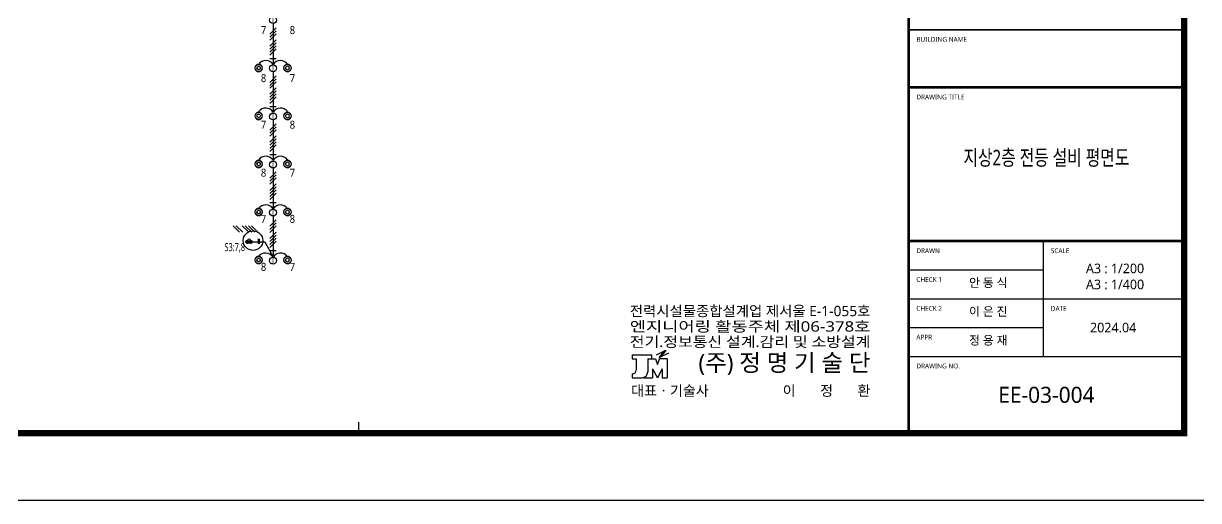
# Model space of a CAD drawing. Header units: millimetres. Extents: x -168200 to 504600, y -244718 to -125918.
# Drawn here: x 259614 to 333002, y -244718 to -214927 of the extents above; entities that cross this region are included whole.
import ezdxf
from ezdxf.enums import TextEntityAlignment as Align

# ---------------------------------------------------------------- set-up
doc = ezdxf.new("R2010")
doc.units = ezdxf.units.MM
doc.set_wipeout_variables(frame=1)
for name, color, linetype in [('-----20 공통심벌', 2, 'Continuous'), ('arch', 8, 'Continuous'), ('RACEWAY', 6, 'Continuous'), ('S', 4, 'Continuous'), ('SYM', 3, 'Continuous'), ('TEXT', 7, 'Continuous'), ('TIT', 2, 'Continuous'), ('XR-FORM-EE$0$S', 4, 'Continuous'), ('XR-FORM-EE$0$XR-SHEET(통신)$0$WD-E$0$WD', 6, 'Continuous'), ('XR-FORM-EE$0$XR-SHEET-SHT', 5, 'Continuous'), ('XR-FORM-EE$0$XR-SHEET-TEXT', 3, 'Continuous')]:
    doc.layers.add(name, color=color, linetype=linetype)
doc.layers.add('XR-FORM-EE$0$XR-SHEET-TEMP', color=171, linetype='Continuous', plot=False)
doc.styles.add('arch', font='malgun.ttf')
doc.styles.add('GHS', font='malgun.ttf')
doc.styles.add('NA', font='malgun.ttf')
doc.styles.add('XR-FORM-EE$0$XR-SHEET$0$XREF-Form$0$맑은고딕', font='malgun.ttf')
doc.styles.add('XR-FORM-EE$0$XR-SHEET(통신)$0$WD-E$0$GHS', font='malgun.ttf')
doc.styles.add('XR-FORM-EE$0$맑은고딕', font='malgun.ttf')
doc.styles.add('XR-FORM-EE$0$맑은고딕B', font='malgunbd.ttf')

# ---------------------------------------------------------------- blocks, each defined once
blk = doc.blocks.new('XR-FORM-EE$0$A$C73120EFD')
at = {"layer": 'XR-FORM-EE$0$XR-SHEET(통신)$0$WD-E$0$WD', "color": 4}
for p, q in [((-26494, 7105), (-26082, 7309)), ((-26165, 7268), (-26370, 6991)), ((-26370, 6991), (-25958, 7194)), ((-26082, 7309), (-26288, 7031)), ((-26287, 7103), (-26173, 7186)), ((-26266, 7131), (-26153, 7214)), ((-26245, 7160), (-26132, 7242)), ((-26224, 7188), (-26111, 7270)), ((-26203, 7216), (-26090, 7298)), ((-26183, 7244), (-26117, 7292)), ((-27546, 7102), (-27546, 6933)), ((-27546, 7102), (-26702, 7102)), ((-27546, 6933), (-27377, 6933)), ((-27377, 6933), (-27377, 6434)), ((-26871, 6933), (-26871, 6358)), ((-26871, 6933), (-26534, 6933)), ((-26702, 7102), (-26702, 6933)), ((-26534, 6933), (-26449, 6680)), ((-26449, 6680), (-26365, 6933)), ((-26370, 6991), (-26257, 7073)), ((-26027, 6933), (-26365, 6933)), ((-26349, 7019), (-26236, 7101)), ((-26328, 7047), (-26215, 7129)), ((-26314, 7018), (-26278, 7045)), ((-26308, 7075), (-26194, 7157)), ((-26027, 6933), (-26027, 6105)), ((-27546, 6273), (-27546, 6105)), ((-27546, 6273), (-27538, 6273)), ((-26660, 6490), (-26449, 6105)), ((-26660, 6490), (-26660, 6105)), ((-26238, 6490), (-26449, 6105)), ((-26238, 6490), (-26238, 6105)), ((-27546, 6105), (-27124, 6105)), ((-27052, 6115), (-27052, 6105)), ((-27052, 6105), (-26660, 6105)), ((-26238, 6105), (-26027, 6105))]:
    blk.add_line(p, q, dxfattribs=at)
for centre, radius in [((-27538, 6434), 160), ((-27124, 6358), 253)]:
    blk.add_arc(centre, radius, 270, 0, dxfattribs=at)
at = {"layer": 'XR-FORM-EE$0$XR-SHEET(통신)$0$WD-E$0$WD', "color": 4, "style": 'XR-FORM-EE$0$XR-SHEET(통신)$0$WD-E$0$GHS'}
for s, width, p, p2 in [('전력시설물종합설계업 제서울 E-1-055호', 0.877197, (-27655, 8791), (-17155, 8791)), ('엔지니어링 활동주체 제06-378호', 1.128043, (-27655, 8118), (-17155, 8118)), ('전기.정보통신 설계.감리 및 소방설계', 1.016896, (-27655, 7445), (-17155, 7445))]:
    blk.add_text(s, height=450, dxfattribs=dict(at, width=width)).set_placement(p, p2, align=Align.FIT)
for s, height, p in [('(주) 정 명 기 술 단', 750, (-17155, 6387)), ('이       정       환', 450, (-17155, 5315))]:
    blk.add_text(s, height=height, dxfattribs=at).set_placement(p, align=Align.RIGHT)
blk.add_text('대표ㆍ기술사 ', height=450, dxfattribs=at).set_placement((-27597, 5315))
blk = doc.blocks.new('XR-FORM-EE$0$XR-SHEET$0$XREF-Form$0$xr-form$0$TITLE')
at = {"layer": 'XR-FORM-EE$0$XR-SHEET-TEXT', "color": 4, "style": 'XR-FORM-EE$0$맑은고딕B'}
for tag, height, p in [('TITLE1', 6, (776, 116.69)), ('TITLE4', 6, (776, 111.7)), ('TITLE2', 6, (776, 107.09)), ('TITLE5', 6, (776, 102.09)), ('TITLE3', 6, (776, 97.38)), ('A0.00', 7, (775.56, 32.33))]:
    blk.add_attdef(tag, text='', height=height, dxfattribs=at).set_placement(p, align=Align.MIDDLE_CENTER)
at = {"layer": 'XR-FORM-EE$0$XR-SHEET-TEXT', "color": 3, "style": 'XR-FORM-EE$0$XR-SHEET$0$XREF-Form$0$맑은고딕'}
for tag, p in [('NAME-1', (752.37, 76.33)), ('NAME-2', (752.37, 67.33)), ('NAME-3', (752.37, 58.33)), ('NAME-4', (752.37, 49.33))]:
    blk.add_attdef(tag, text='', height=2.7, dxfattribs=at).set_placement(p, align=Align.MIDDLE_LEFT)
for tag, p in [('SCALE-A1', (796.39, 73.17)), ('SCALE-A3', (796.39, 68.31)), ('DATE', (797.36, 53.01))]:
    blk.add_attdef(tag, text='', height=3, dxfattribs=at).set_placement(p, align=Align.MIDDLE)
blk = doc.blocks.new('XR-FORM-EE', base_point=(461, 408))
at = {"layer": 'XR-FORM-EE$0$XR-SHEET-SHT', "color": 5}
for p, q in [((146700, 25800), (163900, 25800)), ((155100, 16200), (155100, 9000)), ((146700, 14400), (155100, 14400)), ((146700, 12600), (163900, 12600)), ((146700, 10800), (155100, 10800)), ((146700, 9000), (163900, 9000))]:
    blk.add_line(p, q, dxfattribs=at)
blk.add_lwpolyline([(0, 118800), (168200, 118800), (168200, 0), (0, 0)], close=True, dxfattribs=at)
at = {"layer": 'XR-FORM-EE$0$XR-SHEET-SHT', "color": 5, "const_width": 400}
blk.add_lwpolyline([(9300, 114600), (163900, 114600), (163900, 4200), (9300, 4200)], close=True, dxfattribs=at)
at = {"layer": 'XR-FORM-EE$0$XR-SHEET-SHT', "color": 5}
for points, const_width in [([(146700, 114600), (146700, 4200)], 160), ([(146700, 29400), (163900, 29400)], 114), ([(146700, 25800), (163900, 25800)], 160), ([(146700, 25800), (163900, 25800)], 140), ([(146700, 16200), (163900, 16200)], 160)]:
    blk.add_lwpolyline(points, dxfattribs=dict(at, const_width=const_width))
at = {"layer": 'XR-FORM-EE$0$XR-SHEET-TEMP'}
blk.add_line((112350, 4200), (112350, 4900), dxfattribs=at)
at = {"layer": 'XR-FORM-EE$0$S', "xscale": 1.431220871780062, "yscale": 1.431220896772468, "zscale": 1.431220886775505}
blk.add_blockref('XR-FORM-EE$0$A$C73120EFD', (168863, -1070), dxfattribs=at)
at = {"layer": 'XR-FORM-EE$0$XR-SHEET-TEXT', "color": 3}
ref = blk.add_blockref('XR-FORM-EE$0$XR-SHEET$0$XREF-Form$0$xr-form$0$TITLE', (0, -297), dxfattribs=dict(at, xscale=200, yscale=200, zscale=200))
ref.add_attrib('NAME-2', '안 동 식', dxfattribs={"color": 3, "height": 540, "style": 'XR-FORM-EE$0$맑은고딕'}).set_placement((150474, 13169), align=Align.BOTTOM_LEFT)
ref.add_attrib('NAME-3', '이 은 진', dxfattribs={"color": 3, "height": 540, "style": 'XR-FORM-EE$0$맑은고딕'}).set_placement((150474, 11369), align=Align.BOTTOM_LEFT)
ref.add_attrib('NAME-4', '정 용 재', dxfattribs={"color": 3, "height": 540, "style": 'XR-FORM-EE$0$맑은고딕'}).set_placement((150474, 9569), align=Align.BOTTOM_LEFT)
ref.add_attrib('DATE', '2024.04', dxfattribs={"color": 3, "height": 600, "style": 'XR-FORM-EE$0$맑은고딕'}).set_placement((159471, 10800), align=Align.MIDDLE)
at = {"layer": 'XR-FORM-EE$0$XR-SHEET-SHT', "color": 7, "style": 'XR-FORM-EE$0$XR-SHEET$0$XREF-Form$0$맑은고딕'}
for s, p in [('BUILDING NAME', (147180, 28800)), ('DRAWING TITLE', (147180, 25200)), ('DRAWN', (147180, 15600)), ('SCALE', (155580, 15600)), ('CHECK 1', (147180, 13800)), ('CHECK 2', (147180, 12000)), ('DATE', (155580, 12000)), ('APPR', (147180, 10200)), ('DRAWING NO.', (147180, 8400))]:
    blk.add_text(s, height=300, dxfattribs=at).set_placement(p, align=Align.MIDDLE_LEFT)
blk = doc.blocks.new('H7-1')
at = {"layer": 'SYM'}
for points in [[(-150, 0, 1), (0, 0, 1)], [(0, 0, 1), (150, 0, 1)]]:
    blk.add_hatch(color=6, dxfattribs=at).paths.add_polyline_path(points)
for centre in [(-75, 0), (75, 0)]:
    blk.add_circle(centre, 75, dxfattribs=at)
at = {"layer": 'SYM', "color": 4}
blk.add_arc((0, 54), 77.9, 15.5714, 164.4286, dxfattribs=at)
blk = doc.blocks.new('C24')
at = {"layer": 'SYM', "linetype": 'Continuous'}
blk.add_lwpolyline([(-46, 143), (-88, 121), (-121, 88), (-143, 46), (-150, 0), (-143, -46), (-121, -88), (-88, -121), (-46, -143), (0, -150), (46, -143), (88, -121), (121, -88), (143, -46), (150, 0), (143, 46), (121, 88), (88, 121), (46, 143), (0, 150)], close=True, dxfattribs=at)
at = {"linetype": 'Continuous'}
blk.add_wipeout([(-46, 143), (-88, 121), (-121, 88), (-143, 46), (-150, 0), (-143, -46), (-121, -88), (-88, -121), (-46, -143), (0, -150), (46, -143), (88, -121), (121, -88), (143, -46), (150, 0), (143, 46), (121, 88), (88, 121), (46, 143), (0, 150)], dxfattribs=at).dxf.layer = 'SYM'
at = {"layer": 'SYM', "linetype": 'Continuous'}
for radius in [149, 75]:
    blk.add_circle((0, 0), radius, dxfattribs=at)
blk = doc.blocks.new('EDL07')
blk.add_circle((0, 0), 150)
at = {"style": 'NA'}
blk.add_text('J', height=214, dxfattribs=at).set_placement((0, 0), align=Align.MIDDLE)

msp = doc.modelspace()

# ---------------------------------------------------------------- linework, layer by layer
at = {"color": 240}
msp.add_circle((273946.8, -228487.3), 611.4, dxfattribs=at)
at = {"layer": 'S'}
for points in [[(275198.5, -214929.4), (275202.5, -217453)], [(275198.5, -217929.7), (275202.5, -220453.3)], [(275198.5, -220948.8), (275202.5, -223472.4)], [(275198.5, -223948.9), (275202.5, -226472.5)], [(275198.5, -226948.9), (275198.5, -229516.9)]]:
    msp.add_lwpolyline(points, dxfattribs=at)
at = {"layer": 'SYM', "color": 6}
msp.add_lwpolyline([(274310.1, -228700.7, 130.7, 130.7, 0), (274310.1, -228374, 0, 0, 0), (274310.1, -227762.8, 0, 0, 0), (272623.6, -227762.8, 0, 0, 0)], format="xyseb", dxfattribs=at)
at = {"layer": 'TIT', "color": 6}
for p, q in [((275001.9, -215593.3), (275401.9, -215193.3)), ((275001.9, -215781.9), (275401.9, -215381.9)), ((275001.9, -215970.4), (275401.9, -215570.4)), ((275001.9, -216347.5), (275401.9, -215947.5)), ((275001.9, -216536.1), (275401.9, -216136.1)), ((275001.9, -216724.7), (275401.9, -216324.7)), ((275001.9, -216913.2), (275401.9, -216513.2)), ((275001.9, -217111.4), (275401.9, -217111.4)), ((275001.7, -218602.9), (275401.7, -218202.9)), ((275001.7, -218791.5), (275401.7, -218391.5)), ((275001.7, -218970.4), (275401.7, -218570.4)), ((275001.7, -219347.5), (275401.7, -218947.5)), ((275001.7, -219536.1), (275401.7, -219136.1)), ((275001.7, -219724.7), (275401.7, -219324.7)), ((275001.7, -219913.2), (275401.7, -219513.2)), ((275001.7, -220101.8), (275401.7, -220101.8)), ((275001.7, -221593.3), (275401.7, -221193.3)), ((275001.7, -221781.9), (275401.7, -221381.9)), ((275001.7, -221970.4), (275401.7, -221570.4)), ((275001.7, -222347.5), (275401.7, -221947.5)), ((275001.7, -222536.1), (275401.7, -222136.1)), ((275001.7, -222724.7), (275401.7, -222324.7)), ((275001.7, -222913.2), (275401.7, -222513.2)), ((275001.7, -223101.8), (275401.7, -223101.8)), ((275001.9, -224593.3), (275401.9, -224193.3)), ((275001.9, -224781.9), (275401.9, -224381.9)), ((275001.9, -224970.4), (275401.9, -224570.4)), ((275001.9, -225347.5), (275401.9, -224947.5)), ((275001.9, -225536.1), (275401.9, -225136.1)), ((275001.9, -225724.7), (275401.9, -225324.7)), ((275001.9, -225913.2), (275401.9, -225513.2)), ((275001.9, -226101.8), (275401.9, -226101.8)), ((274998.5, -227594.7), (275398.5, -227194.7)), ((274998.5, -227783.3), (275398.5, -227383.3)), ((273113.7, -227962.8), (272713.7, -227562.8)), ((273302.3, -227962.8), (272902.3, -227562.8)), ((273679.4, -227962.8), (273279.4, -227562.8)), ((273867.9, -227962.8), (273467.9, -227562.8)), ((274056.5, -227962.8), (273656.5, -227562.8)), ((274245.1, -227962.8), (273845.1, -227562.8)), ((274998.5, -227971.8), (275398.5, -227571.8)), ((274998.5, -228349), (275398.5, -227949)), ((274998.5, -228537.5), (275398.5, -228137.5)), ((274998.5, -228726.1), (275398.5, -228326.1)), ((274998.5, -228914.7), (275398.5, -228514.7)), ((274998.5, -229103.2), (275398.5, -229103.2))]:
    msp.add_line(p, q, dxfattribs=at)

# ---------------------------------------------------------------- block references
at = {"layer": '-----20 공통심벌', "xscale": 1.440000000223517, "yscale": 1.440000000223517, "zscale": 1.440000000223517}
for p in [(275198.5, -214713.7), (275198.5, -217723.3), (275198.5, -220732.9), (275198.5, -223732.9), (275198.5, -226732.9), (275198.5, -229732.9)]:
    msp.add_blockref('EDL07', p, dxfattribs=at)
at = {"layer": 'arch'}
msp.add_blockref('XR-FORM-EE', (168661, -244309.3), dxfattribs=at)
at = {"layer": 'S', "xscale": 1.333333333333333, "yscale": 1.333333333333333, "zscale": 1.333333333333333}
msp.add_blockref('H7-1', (273700, -228567.7), dxfattribs=at)

# ---------------------------------------------------------------- texts
at = {"layer": 'SYM', "style": 'arch'}
for s, width, p in [('7', 0.9, (274608.4, -215337.4)), ('8', 0.9, (276408.4, -215337.4)), ('S3:7,8', 0.7, (272806.9, -228933.1))]:
    msp.add_text(s, height=500, dxfattribs=dict(at, width=width)).set_placement(p, align=Align.MIDDLE)
at = {"layer": 'TEXT', "style": 'GHS', "width": 0.75}
msp.add_text('지상2층 전등 설비 평면도', height=965.937, dxfattribs=at).set_placement((323500, -223300.5), align=Align.MIDDLE_CENTER)
at = {"layer": 'TEXT', "style": 'GHS'}
for s, height, p in [('A3 : 1/200', 600, (327790.3, -230223.1)), ('A3 : 1/400', 600, (327790.3, -231223.1)), ('EE-03-004', 1000, (323500, -238117.7))]:
    msp.add_text(s, height=height, dxfattribs=at).set_placement(p, align=Align.MIDDLE_CENTER)

# ---------------------------------------------------------------- next in the draw order: block references
at = {"layer": 'RACEWAY', "xscale": 1.5, "yscale": 1.5, "zscale": 1.5}
for p in [(274300, -217709.9), (276100, -217709.9), (274300, -220700.2), (276100, -220700.2), (274300, -223700.2), (276100, -223700.2), (274300, -226700.2), (276100, -226700.2), (274300, -229700.2), (276100, -229700.2)]:
    msp.add_blockref('C24', p, dxfattribs=at)

# ---------------------------------------------------------------- next in the draw order: linework, layer by layer
at = {"layer": 'S'}
msp.add_lwpolyline([(273900, -228567.7), (274696, -228567.7), (275198.5, -229516.3)], dxfattribs=at)
for centre, radius, start, end in [((274743.3, -217791.6), 549.8, 33.040629, 143.045732), ((275661.3, -217786.6), 549.5, 36.327001, 146.361034), ((274743.3, -220762.7), 549.8, 33.040629, 143.045732), ((275664.7, -220762.7), 549.8, 36.954268, 146.959371), ((274744.8, -223772.3), 549.8, 33.040629, 143.045732), ((275666.2, -223772.3), 549.8, 36.954268, 146.959371), ((274739.3, -226807.1), 549.8, 33.040629, 143.045732), ((275660.7, -226807.1), 549.8, 36.954268, 146.959371), ((274730.3, -229820.2), 558.1, 32.912832, 142.021854), ((275658.3, -229804.3), 542.2, 37.16157, 147.997897)]:
    msp.add_arc(centre, radius, start, end, dxfattribs=at)

# ---------------------------------------------------------------- next in the draw order: texts
at = {"layer": 'SYM', "style": 'arch', "width": 0.9}
for s, p in [('8', (274608.4, -218337.4)), ('7', (276408.4, -218337.4)), ('7', (274608.4, -221247.4)), ('8', (276408.4, -221247.4)), ('8', (274608.4, -224247.4)), ('7', (276408.4, -224247.4)), ('7', (274608.4, -227127.4)), ('8', (276408.4, -227127.4)), ('8', (274608.4, -230127.4)), ('7', (276408.4, -230127.4))]:
    msp.add_text(s, height=500, dxfattribs=at).set_placement(p, align=Align.MIDDLE)

doc.saveas('drawing.dxf')
